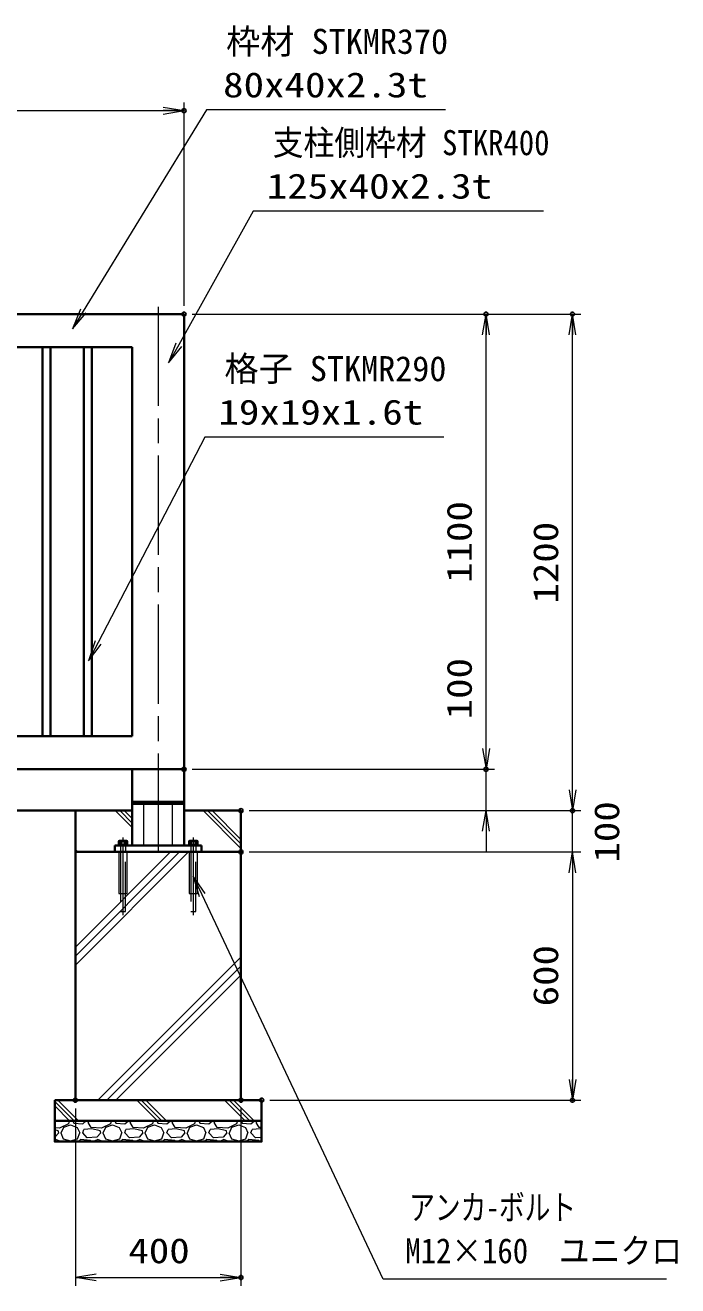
# Model space of a CAD drawing. Units: millimetres at full size. Extents: x -5940 to 5940, y -4200 to 4200.
# Drawn here: x -1345 to 232, y -2648 to 399 of the extents above; entities that cross this region are included whole.
import ezdxf
from ezdxf.enums import TextEntityAlignment as Align

# ---------------------------------------------------------------- set-up
doc = ezdxf.new("R2010")
doc.units = ezdxf.units.MM
doc.header["$LTSCALE"] = 20
doc.header["$PDMODE"] = 32
doc.header["$PDSIZE"] = 10
doc.linetypes.add('DASHED', pattern=[7.5, 6, -1.5])
doc.linetypes.add('USER1', pattern=[18, 12, -1.5, 3, -1.5])
for name, color, linetype, lineweight in [('0-1_軸線', 200, 'USER1', 15), ('0-2_隠れ線', 140, 'DASHED', 18), ('0-3_外形線', 7, 'Continuous', 35), ('0-4_寸法線', 4, 'Continuous', 18), ('0-5_0', 7, 'Continuous', 18), ('0-8_細線', 2, 'Continuous', 35), ('0-9_ハッチング', 253, 'Continuous', 13)]:
    doc.layers.add(name, color=color, linetype=linetype, lineweight=lineweight)
doc.layers.add('0-6_Defpoints', color=7, linetype='Continuous')
doc.styles.add('ＭＳ ゴシック', font='')
doc.styles.get('ＭＳ ゴシック').set_extended_font_data('MS Gothic')

# ---------------------------------------------------------------- blocks, each defined once
blk = doc.blocks.new('_Open')
at = {"layer": '0-5_0'}
blk.add_line((-20, 3.333), (0, 0), dxfattribs=at)
blk.add_lwpolyline([(-20, -3.333), (0, 0), (-20, 0)], dxfattribs=at)
blk = doc.blocks.new('S31')
at = {"layer": '0-4_寸法線'}
for points in [[(-13352007.7, 54990735.3), (-13366037.5, 54990735.3), (-13369637.6, 54984266.9), (-13370123.9, 54983393.1)], [(-13369783.2, 54984348), (-13370123.9, 54983393.1), (-13369492, 54984185.8)]]:
    blk.add_lwpolyline(points, dxfattribs=at)
at = {"layer": '0-4_寸法線', "color": 254, "style": 'ＭＳ ゴシック'}
for s, width, p in [('支柱側枠材 STKR400', 0.9, (-13365092.5, 54993074.7)), ('125x40x2.3t', 1.2, (-13365380.5, 54990974.7))]:
    blk.add_text(s, height=1212, dxfattribs=dict(at, width=width)).set_placement(p, align=Align.BOTTOM_LEFT)
blk = doc.blocks.new('S32')
at = {"layer": '0-4_寸法線'}
for points in [[(-13356819.8, 54979810.1), (-13368372.8, 54979810.1), (-13373530.5, 54969883.3), (-13373991.6, 54968995.9)], [(-13373678.4, 54969960.2), (-13373991.6, 54968995.9), (-13373382.6, 54969806.5)]]:
    blk.add_lwpolyline(points, dxfattribs=at)
at = {"layer": '0-4_寸法線', "color": 254, "style": 'ＭＳ ゴシック'}
blk.add_text('格子 STKMR290', height=1212, dxfattribs=at).set_placement((-13367427.8, 54982149.5), align=Align.BOTTOM_LEFT)
at = {"layer": '0-4_寸法線', "color": 254, "style": 'ＭＳ ゴシック', "width": 1.2}
blk.add_text('19x19x1.6t', height=1212, dxfattribs=at).set_placement((-13367715.8, 54980049.5), align=Align.BOTTOM_LEFT)
blk = doc.blocks.new('PROFSP005ACXU6')
at = {"layer": '0-3_外形線'}
for p, q in [((12, 166), (12, 0)), ((199.9, 103.9), (12, 103.9)), ((12, -166), (12, 0)), ((216, 0), (216, 180)), ((199.9, -103.9), (12, -103.9))]:
    blk.add_line(p, q, dxfattribs=at)
for points in [[(108, 207.8), (12, 207.8), (12, 166), (0, 166), (0, 0)], [(108, -207.8), (12, -207.8), (12, -166), (0, -166), (0, 0)], [(216, 180), (199.9, 207.8), (108, 207.8)], [(216, 0), (216, -180), (199.9, -207.8), (108, -207.8)]]:
    blk.add_lwpolyline(points, dxfattribs=at)
for centre, radius, start, end in [((124, 155.9), 92, 325.61587, 34.38413), ((-127.9, 0), 343.9, 342.41211, 17.58789), ((124, -155.9), 92, 325.61587, 34.38413)]:
    blk.add_arc(centre, radius, start, end, dxfattribs=at)
blk = doc.blocks.new('A$C7A822601')
at = {"layer": '0-5_0', "rotation": 90}
blk.add_blockref('PROFSP005ACXU6', (0, 0), dxfattribs=at)
blk = doc.blocks.new('S35')
at = {"layer": '0-4_寸法線'}
for points in [[(-13356738.7, 54995630.3), (-13368291.7, 54995630.3), (-13374246.4, 54985903.2), (-13374768.6, 54985050.3)], [(-13374388.6, 54985990.2), (-13374768.6, 54985050.3), (-13374104.3, 54985816.2)]]:
    blk.add_lwpolyline(points, dxfattribs=at)
at = {"layer": '0-4_寸法線', "color": 254, "style": 'ＭＳ ゴシック'}
blk.add_text('枠材 STKMR370', height=1212, dxfattribs=at).set_placement((-13367346.7, 54997969.6), align=Align.BOTTOM_LEFT)
at = {"layer": '0-4_寸法線', "color": 254, "style": 'ＭＳ ゴシック', "width": 1.2}
blk.add_text('80x40x2.3t', height=1212, dxfattribs=at).set_placement((-13367490.7, 54995869.6), align=Align.BOTTOM_LEFT)
blk = doc.blocks.new('S44')
at = {"layer": '0-4_寸法線'}
for points in [[(-13346072, 54939107.9), (-13359754.4, 54939107.9), (-13368504, 54957675.8), (-13368930.3, 54958580.4)], [(-13368353.3, 54957746.9), (-13368930.3, 54958580.4), (-13368654.8, 54957604.8)]]:
    blk.add_lwpolyline(points, dxfattribs=at)
at = {"layer": '0-4_寸法線', "color": 254, "style": 'ＭＳ ゴシック'}
for s, width, p in [('アンカ-ボルト', 0.75, (-13358494.4, 54941604.7)), ('M12×160\u3000ユニクロ', 0.9, (-13358686.4, 54939504.7))]:
    blk.add_text(s, height=1212, dxfattribs=dict(at, width=width)).set_placement(p, align=Align.BOTTOM_LEFT)

msp = doc.modelspace()

# ---------------------------------------------------------------- linework, layer by layer
at = {"layer": '0-1_軸線'}
for p, q in [((-1023.52, -281.11), (-1023.52, -1617.68)), ((-1108.52, -1563.83), (-1108.52, -1751.71)), ((-938.52, -1563.83), (-938.52, -1751.71))]:
    msp.add_line(p, q, dxfattribs=at)
at = {"layer": '0-2_隠れ線'}
for p, q in [((-1058.52, -1583.17), (-1058.52, -1483.17)), ((-988.52, -1583.17), (-988.52, -1483.17)), ((-1114.52, -1583.17), (-1114.52, -1599.17)), ((-1102.52, -1583.17), (-1102.52, -1599.17)), ((-944.52, -1583.17), (-944.52, -1599.17)), ((-932.52, -1583.17), (-932.52, -1599.17)), ((-1114.52, -1599.17), (-1114.52, -1743.17)), ((-1102.52, -1743.17), (-1102.52, -1599.17)), ((-948.52, -1599.17), (-948.52, -1699.17)), ((-932.52, -1743.17), (-932.52, -1599.17)), ((-928.52, -1699.17), (-928.52, -1599.17)), ((-948.52, -1699.17), (-928.52, -1699.17)), ((-1114.52, -1743.17), (-1102.52, -1743.17))]:
    msp.add_line(p, q, dxfattribs=at)
for points in [[(-1118.52, -1599.17), (-1118.52, -1699.17), (-1098.52, -1699.17), (-1098.52, -1599.17)], [(-944.52, -1599.17), (-944.52, -1743.17), (-932.52, -1743.17)]]:
    msp.add_lwpolyline(points, dxfattribs=at)
at = {"layer": '0-3_外形線'}
for p, q in [((-1981.02, -299.17), (-961.02, -299.17)), ((-961.02, -299.17), (-961.02, -1399.17)), ((-1901.02, -379.17), (-1086.02, -379.17)), ((-1086.02, -379.17), (-1086.02, -1319.17)), ((-1086.02, -1319.17), (-1901.02, -1319.17)), ((-961.02, -1399.17), (-1981.02, -1399.17)), ((-1086.02, -1399.17), (-1086.02, -1583.17)), ((-961.02, -1399.17), (-961.02, -1583.17)), ((-961.02, -1478.17), (-1086.02, -1478.17)), ((-1086.02, -1483.17), (-961.02, -1483.17)), ((-1058.52, -1478.17), (-1058.52, -1483.17)), ((-988.52, -1478.17), (-988.52, -1483.17)), ((-1823.52, -1499.17), (-1223.52, -1499.17)), ((-918.52, -1583.17), (-1128.52, -1583.17)), ((-1128.52, -1583.17), (-1128.52, -1599.17)), ((-918.52, -1583.17), (-918.52, -1599.17)), ((-1128.52, -1599.17), (-918.52, -1599.17))]:
    msp.add_line(p, q, dxfattribs=at)
for points in [[(-1303.02, -1319.17), (-1284.02, -1319.17), (-1284.02, -379.17), (-1303.02, -379.17)], [(-1203.02, -1319.17), (-1184.02, -1319.17), (-1184.02, -379.17), (-1203.02, -379.17)], [(-1223.52, -1599.17), (-823.52, -1599.17), (-823.52, -2199.17), (-1223.52, -2199.17)], [(-1273.52, -2199.17), (-773.52, -2199.17), (-773.52, -2249.17), (-1273.52, -2249.17)], [(-773.52, -2249.17), (-1273.52, -2249.17), (-1273.52, -2299.17), (-773.52, -2299.17)]]:
    msp.add_lwpolyline(points, close=True, dxfattribs=at)
msp.add_lwpolyline([(-961.02, -1499.17), (-823.52, -1499.17), (-823.52, -1599.17), (-1223.52, -1599.17), (-1223.52, -1499.17), (-1086.02, -1499.17)], dxfattribs=at)
at = {"layer": '0-4_寸法線'}
for p, q in [((-1981.02, 192.77), (-961.02, 192.77)), ((-961.02, -279.17), (-961.02, 212.77)), ((-941.02, -299.17), (-211.17, -299.17)), ((-941.02, -299.17), (-2.43, -299.17)), ((-231.17, -1399.17), (-231.17, -299.17)), ((-22.43, -1499.17), (-22.43, -299.17)), ((-231.17, -1349.17), (-231.17, -1299.17)), ((-941.02, -1399.17), (-211.17, -1399.17)), ((-941.02, -1399.17), (-211.17, -1399.17)), ((-231.17, -1499.17), (-231.17, -1399.17)), ((-22.43, -1449.17), (-22.43, -1399.17)), ((-803.52, -1499.17), (-211.17, -1499.17)), ((-803.52, -1499.17), (-2.43, -1499.17)), ((-803.52, -1499.17), (-2.43, -1499.17)), ((-22.43, -1599.17), (-22.43, -1499.17)), ((-231.17, -1549.17), (-231.17, -1599.17)), ((-803.52, -1599.17), (-2.43, -1599.17)), ((-803.52, -1599.17), (-2.43, -1599.17)), ((-22.43, -1599.17), (-22.43, -2199.17)), ((-22.43, -1649.17), (-22.43, -1699.17)), ((-1223.52, -2219.17), (-1223.52, -2647.77)), ((-823.52, -2219.17), (-823.52, -2647.77)), ((-753.52, -2199.17), (-2.43, -2199.17)), ((-1223.52, -2627.77), (-823.52, -2627.77))]:
    msp.add_line(p, q, dxfattribs=at)
at = {"layer": '0-6_Defpoints'}
for p in [(-961.02, 192.77), (-961.02, -299.17), (-961.02, -299.17), (-231.17, -299.17), (-22.43, -299.17), (-961.02, -1399.17), (-231.17, -1399.17), (-823.52, -1499.17), (-22.43, -1499.17), (-823.52, -1599.17), (-1223.52, -2199.17), (-823.52, -2199.17), (-773.52, -2199.17), (-22.43, -2199.17), (-823.52, -2627.77)]:
    msp.add_point(p, dxfattribs=at)
at = {"layer": '0-9_ハッチング'}
for p, q in [((-1086.02, -1540.23), (-1127.09, -1499.17)), ((-1086.02, -1529.36), (-1116.22, -1499.17)), ((-1086.02, -1518.48), (-1105.34, -1499.17)), ((-823.52, -1590.6), (-914.96, -1499.17)), ((-823.52, -1579.73), (-904.08, -1499.17)), ((-823.52, -1568.85), (-893.21, -1499.17)), ((-1217.47, -1599.17), (-1223.52, -1593.11)), ((-1223.52, -1829.15), (-993.55, -1599.17)), ((-1223.52, -1850.9), (-971.8, -1599.17)), ((-1223.52, -1872.65), (-950.05, -1599.17)), ((-1169.28, -2199.17), (-823.52, -1853.41)), ((-1147.53, -2199.17), (-823.52, -1875.16)), ((-1125.78, -2199.17), (-823.52, -1896.91)), ((-1226.58, -2249.17), (-1273.52, -2202.22)), ((-1237.45, -2249.17), (-1273.52, -2213.09)), ((-1215.7, -2249.17), (-1265.7, -2199.17)), ((-1025.32, -2249.17), (-1075.32, -2199.17)), ((-1014.44, -2249.17), (-1064.44, -2199.17)), ((-1003.57, -2249.17), (-1053.57, -2199.17)), ((-813.19, -2249.17), (-863.19, -2199.17)), ((-802.31, -2249.17), (-852.31, -2199.17)), ((-791.44, -2249.17), (-841.44, -2199.17)), ((-1238.52, -2249.17), (-1240.45, -2255.93)), ((-1229.66, -2249.17), (-1227.24, -2254.91)), ((-1205.91, -2255.93), (-1197.16, -2249.17)), ((-1192.7, -2252.88), (-1189.36, -2249.17)), ((-1185.59, -2265.07), (-1192.7, -2252.88)), ((-1136.92, -2249.17), (-1138.85, -2255.93)), ((-1128.06, -2249.17), (-1125.64, -2254.91)), ((-1104.31, -2255.93), (-1095.56, -2249.17)), ((-1091.1, -2252.88), (-1087.76, -2249.17)), ((-1083.99, -2265.07), (-1091.1, -2252.88)), ((-1035.32, -2249.17), (-1037.25, -2255.93)), ((-1026.46, -2249.17), (-1024.04, -2254.91)), ((-1002.71, -2255.93), (-993.96, -2249.17)), ((-989.5, -2252.88), (-986.16, -2249.17)), ((-982.39, -2265.07), (-989.5, -2252.88)), ((-933.72, -2249.17), (-935.65, -2255.93)), ((-924.86, -2249.17), (-922.44, -2254.91)), ((-901.11, -2255.93), (-892.36, -2249.17)), ((-887.9, -2252.88), (-884.56, -2249.17)), ((-880.79, -2265.07), (-887.9, -2252.88)), ((-832.12, -2249.17), (-834.05, -2255.93)), ((-823.26, -2249.17), (-820.84, -2254.91)), ((-799.51, -2255.93), (-790.76, -2249.17)), ((-786.3, -2252.88), (-782.96, -2249.17)), ((-779.19, -2265.07), (-786.3, -2252.88)), ((-1261.79, -2267.1), (-1273.52, -2266.17)), ((-1264.84, -2273.2), (-1273.52, -2271.03)), ((-1263.82, -2278.28), (-1272.96, -2288.44)), ((-1263.82, -2278.28), (-1264.84, -2273.2)), ((-1240.45, -2255.93), (-1261.79, -2267.1)), ((-1258.74, -2278.28), (-1252.64, -2292.5)), ((-1257.72, -2278.28), (-1251.63, -2264.06)), ((-1251.63, -2264.06), (-1235.37, -2258.98)), ((-1235.37, -2258.98), (-1219.12, -2265.07)), ((-1227.24, -2254.91), (-1205.91, -2255.93)), ((-1219.12, -2265.07), (-1213.02, -2278.28)), ((-1218.1, -2292.5), (-1213.02, -2278.28)), ((-1205.91, -2278.28), (-1202.86, -2270.15)), ((-1194.73, -2290.47), (-1205.91, -2278.28)), ((-1183.56, -2268.12), (-1202.86, -2270.15)), ((-1160.19, -2267.1), (-1185.59, -2265.07)), ((-1163.24, -2273.2), (-1183.56, -2268.12)), ((-1162.22, -2278.28), (-1171.36, -2288.44)), ((-1162.22, -2278.28), (-1163.24, -2273.2)), ((-1138.85, -2255.93), (-1160.19, -2267.1)), ((-1157.14, -2278.28), (-1151.04, -2292.5)), ((-1156.12, -2278.28), (-1150.03, -2264.06)), ((-1150.03, -2264.06), (-1133.77, -2258.98)), ((-1133.77, -2258.98), (-1117.52, -2265.07)), ((-1125.64, -2254.91), (-1104.31, -2255.93)), ((-1117.52, -2265.07), (-1111.42, -2278.28)), ((-1116.5, -2292.5), (-1111.42, -2278.28)), ((-1104.31, -2278.28), (-1101.26, -2270.15)), ((-1093.13, -2290.47), (-1104.31, -2278.28)), ((-1081.96, -2268.12), (-1101.26, -2270.15)), ((-1058.59, -2267.1), (-1083.99, -2265.07)), ((-1061.64, -2273.2), (-1081.96, -2268.12)), ((-1060.62, -2278.28), (-1069.76, -2288.44)), ((-1060.62, -2278.28), (-1061.64, -2273.2)), ((-1037.25, -2255.93), (-1058.59, -2267.1)), ((-1055.54, -2278.28), (-1049.44, -2292.5)), ((-1054.52, -2278.28), (-1048.43, -2264.06)), ((-1048.43, -2264.06), (-1032.17, -2258.98)), ((-1032.17, -2258.98), (-1015.92, -2265.07)), ((-1024.04, -2254.91), (-1002.71, -2255.93)), ((-1015.92, -2265.07), (-1009.82, -2278.28)), ((-1014.9, -2292.5), (-1009.82, -2278.28)), ((-1002.71, -2278.28), (-999.66, -2270.15)), ((-991.53, -2290.47), (-1002.71, -2278.28)), ((-980.36, -2268.12), (-999.66, -2270.15)), ((-956.99, -2267.1), (-982.39, -2265.07)), ((-960.04, -2273.2), (-980.36, -2268.12)), ((-959.02, -2278.28), (-968.16, -2288.44)), ((-959.02, -2278.28), (-960.04, -2273.2)), ((-935.65, -2255.93), (-956.99, -2267.1)), ((-953.94, -2278.28), (-947.84, -2292.5)), ((-952.92, -2278.28), (-946.83, -2264.06)), ((-946.83, -2264.06), (-930.57, -2258.98)), ((-930.57, -2258.98), (-914.32, -2265.07)), ((-922.44, -2254.91), (-901.11, -2255.93)), ((-914.32, -2265.07), (-908.22, -2278.28)), ((-913.3, -2292.5), (-908.22, -2278.28)), ((-901.11, -2278.28), (-898.06, -2270.15)), ((-889.93, -2290.47), (-901.11, -2278.28)), ((-878.76, -2268.12), (-898.06, -2270.15)), ((-855.39, -2267.1), (-880.79, -2265.07)), ((-858.44, -2273.2), (-878.76, -2268.12)), ((-857.42, -2278.28), (-866.56, -2288.44)), ((-857.42, -2278.28), (-858.44, -2273.2)), ((-834.05, -2255.93), (-855.39, -2267.1)), ((-852.34, -2278.28), (-846.24, -2292.5)), ((-851.32, -2278.28), (-845.23, -2264.06)), ((-845.23, -2264.06), (-828.97, -2258.98)), ((-828.97, -2258.98), (-812.72, -2265.07)), ((-820.84, -2254.91), (-799.51, -2255.93)), ((-812.72, -2265.07), (-806.62, -2278.28)), ((-811.7, -2292.5), (-806.62, -2278.28)), ((-799.51, -2278.28), (-796.46, -2270.15)), ((-788.33, -2290.47), (-799.51, -2278.28)), ((-777.16, -2268.12), (-796.46, -2270.15)), ((-773.52, -2265.53), (-779.19, -2265.07)), ((-773.52, -2269.03), (-777.16, -2268.12)), ((-1272.96, -2288.44), (-1273.52, -2288.49)), ((-1270.93, -2294.54), (-1273.52, -2295.65)), ((-1258.74, -2298.6), (-1270.93, -2294.54)), ((-1259.68, -2299.17), (-1258.74, -2298.6)), ((-1252.64, -2292.5), (-1235.37, -2297.58)), ((-1235.37, -2297.58), (-1218.1, -2292.5)), ((-1210.99, -2294.54), (-1216.06, -2299.17)), ((-1186.6, -2296.57), (-1210.99, -2294.54)), ((-1171.36, -2288.44), (-1194.73, -2290.47)), ((-1185.02, -2299.17), (-1186.6, -2296.57)), ((-1169.33, -2294.54), (-1176.44, -2297.58)), ((-1176.44, -2297.58), (-1175.81, -2299.17)), ((-1157.14, -2298.6), (-1169.33, -2294.54)), ((-1158.08, -2299.17), (-1157.14, -2298.6)), ((-1151.04, -2292.5), (-1133.77, -2297.58)), ((-1133.77, -2297.58), (-1116.5, -2292.5)), ((-1109.39, -2294.54), (-1114.46, -2299.17)), ((-1085, -2296.57), (-1109.39, -2294.54)), ((-1069.76, -2288.44), (-1093.13, -2290.47)), ((-1083.42, -2299.17), (-1085, -2296.57)), ((-1067.73, -2294.54), (-1074.84, -2297.58)), ((-1074.84, -2297.58), (-1074.21, -2299.17)), ((-1055.54, -2298.6), (-1067.73, -2294.54)), ((-1056.48, -2299.17), (-1055.54, -2298.6)), ((-1049.44, -2292.5), (-1032.17, -2297.58)), ((-1032.17, -2297.58), (-1014.9, -2292.5)), ((-1007.79, -2294.54), (-1012.86, -2299.17)), ((-983.4, -2296.57), (-1007.79, -2294.54)), ((-968.16, -2288.44), (-991.53, -2290.47)), ((-981.82, -2299.17), (-983.4, -2296.57)), ((-966.13, -2294.54), (-973.24, -2297.58)), ((-973.24, -2297.58), (-972.61, -2299.17)), ((-953.94, -2298.6), (-966.13, -2294.54)), ((-954.88, -2299.17), (-953.94, -2298.6)), ((-947.84, -2292.5), (-930.57, -2297.58)), ((-930.57, -2297.58), (-913.3, -2292.5)), ((-906.19, -2294.54), (-911.26, -2299.17)), ((-881.8, -2296.57), (-906.19, -2294.54)), ((-866.56, -2288.44), (-889.93, -2290.47)), ((-880.22, -2299.17), (-881.8, -2296.57)), ((-864.53, -2294.54), (-871.64, -2297.58)), ((-871.64, -2297.58), (-871.01, -2299.17)), ((-852.34, -2298.6), (-864.53, -2294.54)), ((-853.28, -2299.17), (-852.34, -2298.6)), ((-846.24, -2292.5), (-828.97, -2297.58)), ((-828.97, -2297.58), (-811.7, -2292.5)), ((-804.59, -2294.54), (-809.66, -2299.17)), ((-780.2, -2296.57), (-804.59, -2294.54)), ((-773.52, -2289.19), (-788.33, -2290.47)), ((-778.62, -2299.17), (-780.2, -2296.57))]:
    msp.add_line(p, q, dxfattribs=at)

# ---------------------------------------------------------------- block references
at = {"layer": '0-4_寸法線'}
for name, p, xscale, yscale in [('S35', (667507.99, -2749586.79), 0.05, 0.05), ('_Open', (-961.02, 192.77), 2.5, 2.5), ('S31', (667507.99, -2749586.79), 0.05, 0.05), ('S32', (667507.99, -2749586.79), 0.05, 0.05), ('S44', (667507.99, -2749586.79), 0.05, 0.05), ('_Open', (-823.52, -2627.77), 2.5, 2.5)]:
    msp.add_blockref(name, p, dxfattribs=dict(at, xscale=xscale, yscale=yscale))
at = {"layer": '0-4_寸法線', "xscale": 2.5, "yscale": 2.5}
for p, rotation in [((-231.17, -299.17), 90), ((-22.43, -299.17), 90), ((-231.17, -1399.17), 270), ((-231.17, -1399.17), 270), ((-22.43, -1499.17), 270), ((-22.43, -1499.17), 270), ((-231.17, -1499.17), 90), ((-22.43, -1599.17), 90), ((-22.43, -1599.17), 90), ((-22.43, -2199.17), 270), ((-1223.52, -2627.77), 180)]:
    msp.add_blockref('_Open', p, dxfattribs=dict(at, rotation=rotation))
at = {"layer": '0-8_細線', "xscale": 0.05, "yscale": 0.05}
for p in [(-1108.52, -1583.17), (-938.52, -1583.17)]:
    msp.add_blockref('A$C7A822601', p, dxfattribs=at)

# ---------------------------------------------------------------- texts
at = {"layer": '0-4_寸法線', "color": 254, "style": 'ＭＳ ゴシック', "width": 1.2}
for s, p in [('1100', (-247.51, -948.77)), ('1200', (-38.78, -998.77)), ('100', (-247.51, -1278.57)), ('100', (108.75, -1624.77)), ('600', (-38.78, -1972.37))]:
    msp.add_text(s, height=60.56, rotation=90, dxfattribs=at).set_placement(p, align=Align.BOTTOM_LEFT)
msp.add_text('400', height=60.56, dxfattribs=at).set_placement((-1095.52, -2611.42), align=Align.BOTTOM_LEFT)

doc.saveas('drawing.dxf')
